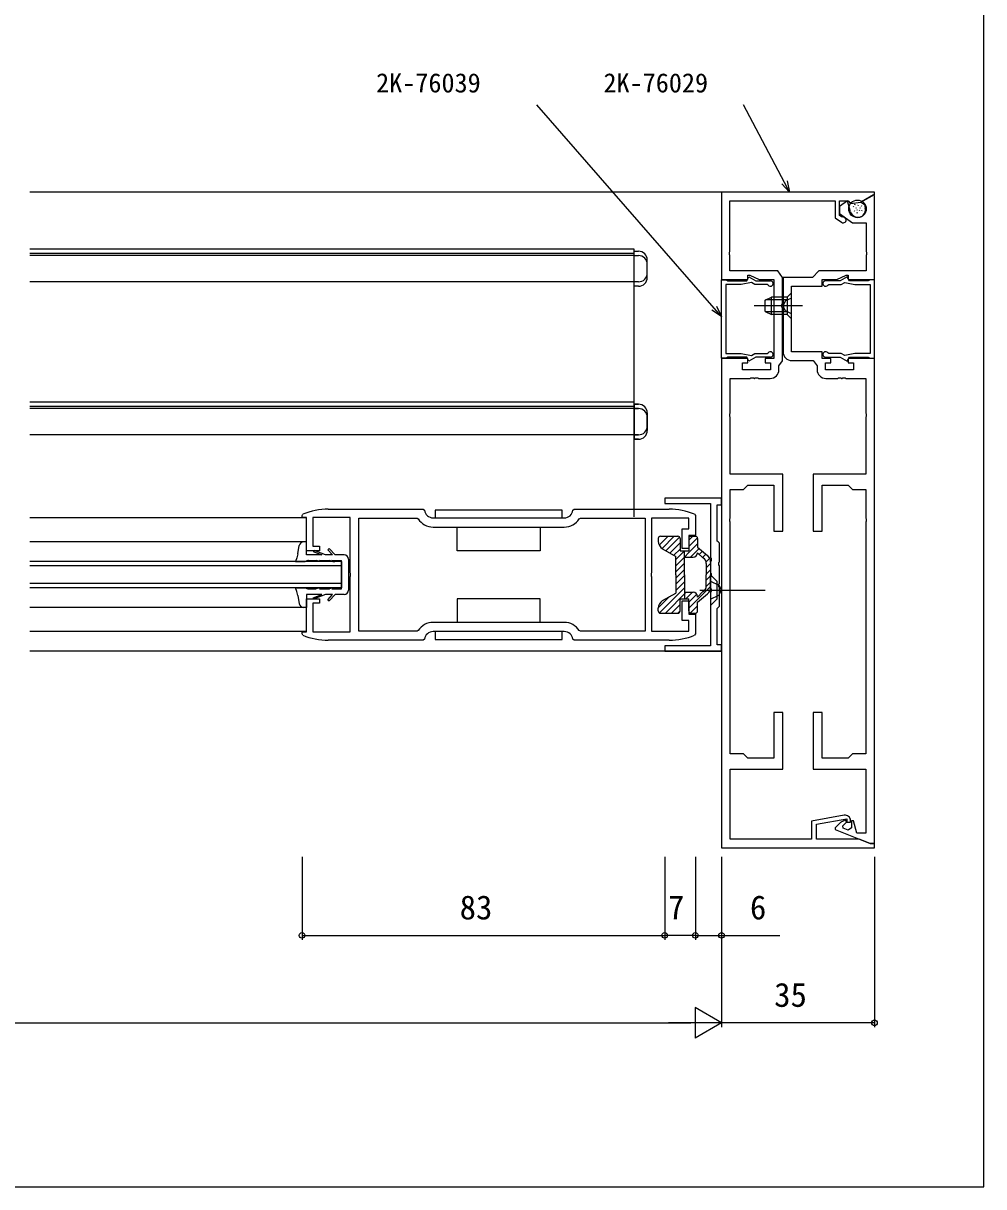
# Model space of a CAD drawing. Units: millimetres, scale not verified. Extents: x -437 to 438, y -681 to 679.
# Drawn here: x 218.5 to 438.3, y -681.4 to -415.3 of the extents above; entities that cross this region are included whole.
import ezdxf
from ezdxf.enums import TextEntityAlignment as Align

# ---------------------------------------------------------------- set-up
doc = ezdxf.new("R2010")
doc.units = ezdxf.units.MM
doc.header["$LTSCALE"] = 4
for name, color, linetype in [('0-2_YKK_11', 7, 'Continuous'), ('0-3_YKK_12', 2, 'Continuous'), ('0-4_YKK_13', 4, 'Continuous'), ('0-6_YKK_D', 6, 'Continuous'), ('0-7_YKK_ZWAK', 7, 'Continuous')]:
    doc.layers.add(name, color=color, linetype=linetype)
doc.styles.add('ＭＳ ゴシック', font='')
doc.styles.get('ＭＳ ゴシック').set_extended_font_data('MS Gothic')

msp = doc.modelspace()

# ---------------------------------------------------------------- linework, layer by layer
at = {"layer": '0-2_YKK_11'}
for p, q in [((312.3, -528.397), (342.3, -528.397)), ((312.3, -530.497), (342.3, -530.497)), ((342.3, -552.297), (312.3, -552.297)), ((342.3, -554.397), (312.3, -554.397))]:
    msp.add_line(p, q, dxfattribs=at)
for points in [[(406.017, -459.614), (405.783, -459.566), (405.3, -459.228), (405.3, -455.9), (407.31, -455.9), (407.8, -456.484), (410.2, -456.19), (413.3, -454.4), (413.3, -453.9), (378.3, -453.9), (378.3, -473.9), (384.3, -473.9), (384.3, -472.9), (384.8, -472.9), (386.945, -473.9), (390.3, -473.9), (390.3, -491.9), (388.3, -491.9), (388.3, -492.9), (389.5, -492.9), (389.5, -494.5), (383.1, -494.5), (383.1, -492.9), (384.3, -492.9), (384.3, -491.9), (378.3, -491.9)], [(413.3, -602.9), (413.3, -491.9), (407.3, -491.9), (407.3, -492.9), (408.5, -492.9), (408.5, -494.5), (402.1, -494.5), (402.1, -492.9), (403.3, -492.9), (403.3, -491.9), (401.3, -491.9), (401.3, -490.4), (394.3, -490.4), (394.3, -475.4), (401.3, -475.4), (401.3, -473.9), (404.655, -473.9), (406.8, -472.9), (407.3, -472.9), (407.3, -473.9), (413.3, -473.9), (413.3, -454.631), (413.1, -454.515), (410.351, -456.103), (410.351, -456.334), (410.991, -456.704), (411.19, -457.447)], [(391.43, -494.5), (391.43, -493.643), (392.23, -492.5), (392.23, -480.358), (392.11, -480.175), (392.11, -479.625), (392.23, -479.442), (392.23, -473.4), (391.18, -471.9), (380.23, -471.9), (380.23, -468.358), (380.11, -468.175), (380.11, -467.625), (380.23, -467.442), (380.23, -455.9), (404.3, -455.9), (404.3, -459.748), (405.777, -460.782)], [(407.81, -458.353), (407.153, -455.902), (405.3, -457.2), (405.3, -458.799), (408.3, -460.9), (411.37, -460.9), (411.37, -467.442), (411.49, -467.625), (411.49, -468.175), (411.37, -468.358), (411.37, -471.9), (400.6, -471.9), (399.1, -473.4), (392.37, -473.4), (392.37, -479.442), (392.49, -479.625), (392.49, -480.175), (392.37, -480.358), (392.37, -490.4)], [(378.3, -491.85), (378.3, -473.95), (379.3, -473.95), (379.473, -474.05), (379.733, -474.2), (384.05, -474.2), (384.575, -473.291), (386.151, -474.2), (389.5, -474.2)], [(413.3, -491.85), (413.3, -473.95), (412.3, -473.95), (412.127, -474.05), (411.867, -474.2), (407.55, -474.2), (407.025, -473.29), (405.449, -474.2), (402.1, -474.2)], [(389.001, -475.134), (388.752, -475), (385.937, -475), (385.119, -474.528), (382.767, -475), (379.3, -475), (379.3, -490.8), (382.767, -490.8), (385.119, -491.273), (385.937, -490.8), (388.752, -490.8), (389.001, -490.667)], [(402.599, -475.133), (402.848, -475), (405.663, -475), (406.481, -474.528), (408.832, -475), (412.3, -475), (412.3, -490.8), (408.832, -490.8), (406.481, -491.272), (405.663, -490.8), (402.848, -490.8), (402.599, -490.667)], [(389.5, -491.6), (386.151, -491.6), (384.575, -492.51), (384.05, -491.6), (379.733, -491.6), (379.473, -491.75), (379.3, -491.85), (378.3, -491.85)], [(378.3, -491.9), (378.3, -603.9), (413.3, -603.9), (413.3, -602.9), (412.3, -602.9), (409.825, -601.9), (400, -601.9), (400, -598.459), (407, -597.225), (407, -598), (407.8, -598), (407.8, -597.6)], [(402.1, -491.6), (405.449, -491.6), (407.025, -492.51), (407.55, -491.6), (411.867, -491.6), (412.127, -491.75), (412.3, -491.85), (413.3, -491.85)], [(394.37, -492.4), (399.3, -492.4), (400.17, -493.642), (400.17, -494.5)], [(406.392, -596.418), (398.9, -597.739), (398.9, -601.9), (380.3, -601.9), (380.3, -585.9), (392.3, -585.9), (392.3, -572.9), (390.3, -572.9), (390.3, -583.4), (384.3, -583.4), (383.3, -582.4), (380.3, -582.4), (380.3, -529.358), (380.18, -529.175), (380.18, -528.625), (380.3, -528.442), (380.3, -521.9), (383.3, -521.9), (384.3, -520.9), (390.3, -520.9), (390.3, -531.4), (392.3, -531.4), (392.3, -518.4), (380.3, -518.4), (380.3, -505.358), (380.18, -505.175), (380.18, -504.625), (380.3, -504.442), (380.3, -496.5), (384.842, -496.5), (385.025, -496.38), (385.575, -496.38), (385.758, -496.5), (385.842, -496.5), (386.025, -496.38), (386.575, -496.38), (386.758, -496.5), (389.43, -496.5)], [(402.17, -496.5), (404.842, -496.5), (405.025, -496.38), (405.575, -496.38), (405.758, -496.5), (405.842, -496.5), (406.025, -496.38), (406.575, -496.38), (406.758, -496.5), (411.3, -496.5), (411.3, -504.442), (411.42, -504.625), (411.42, -505.175), (411.3, -505.358), (411.3, -518.4), (399.3, -518.4), (399.3, -531.4), (401.3, -531.4), (401.3, -520.9), (407.3, -520.9), (408.3, -521.9), (411.3, -521.9), (411.3, -528.442), (411.42, -528.625), (411.42, -529.175), (411.3, -529.358), (411.3, -582.4), (408.3, -582.4), (407.3, -583.4), (401.3, -583.4), (401.3, -572.9), (399.3, -572.9), (399.3, -585.9), (411.3, -585.9), (411.3, -600.5), (409.25, -600.5), (408.5, -597.7), (408, -597.7), (408, -599.323), (407.295, -599.799)], [(288.3, -526.397), (310.02, -526.397), (310.317, -526.658)], [(344.283, -526.658), (344.58, -526.397), (366.3, -526.397)], [(282.484, -555.223), (282.3, -554.947), (282.3, -554.497), (283.3, -554.497), (283.3, -546.897), (286.3, -546.897), (286.3, -547.897), (284.8, -547.897), (284.8, -554.497), (293.3, -554.497), (293.3, -541.855), (293.42, -541.672), (293.42, -541.122), (293.3, -540.939), (293.3, -528.297), (284.8, -528.297), (284.8, -534.897), (286.3, -534.897), (286.3, -535.897), (283.3, -535.897), (283.3, -528.297), (282.3, -528.297), (282.3, -527.847), (282.484, -527.571)], [(308.864, -554.161), (308.612, -554.297), (295.3, -554.297), (295.3, -528.497), (308.612, -528.497), (308.864, -528.633)], [(345.736, -528.633), (345.988, -528.497), (360.8, -528.497), (360.8, -554.297), (345.988, -554.297), (345.736, -554.161)], [(372.116, -527.571), (372.3, -527.847), (372.3, -532.397), (370.8, -532.397), (370.8, -535.397), (369.3, -535.397), (369.3, -530.897), (370.8, -530.897), (370.8, -528.497), (362.3, -528.497), (362.3, -540.939), (362.18, -541.122), (362.18, -541.672), (362.3, -541.855), (362.3, -554.297), (370.8, -554.297), (370.8, -551.897), (369.3, -551.897), (369.3, -547.397), (370.8, -547.397), (370.8, -550.397), (372.3, -550.397), (372.3, -554.947), (372.116, -555.223)], [(310.317, -556.136), (310.02, -556.397), (288.3, -556.397)], [(366.3, -556.397), (344.58, -556.397), (344.283, -556.136)], [(405.372, -598.228), (404.3, -599.3), (404.3, -599.668), (412.3, -602.9), (413.3, -602.9)], [(407.295, -599.799), (406.164, -599.342), (406.057, -598.816), (406.876, -597.997), (406.645, -597.501), (405.941, -597.83)]]:
    msp.add_lwpolyline(points, dxfattribs=at)
msp.add_lwpolyline([(365.3, -558.9), (378.3, -558.9), (378.3, -557.4), (377.3, -557.4), (377.3, -549.1), (377.5, -548.9), (377.8, -548.6), (377.8, -544.358), (377.68, -544.175), (377.68, -543.625), (377.8, -543.442), (377.8, -539.358), (377.68, -539.175), (377.68, -538.625), (377.8, -538.442), (377.8, -534.2), (377.5, -533.9), (377.3, -533.7), (377.3, -525.4), (378.3, -525.4), (378.3, -523.9), (365.3, -523.9), (365.3, -525.1), (375.8, -525.1), (375.8, -537.442), (375.92, -537.625), (375.92, -538.175), (375.8, -538.358), (375.8, -540.942), (375.92, -541.125), (375.92, -541.675), (375.8, -541.858), (375.8, -544.442), (375.92, -544.625), (375.92, -545.175), (375.8, -545.358), (375.8, -557.7), (365.3, -557.7)], close=True, dxfattribs=at)
for centre, radius, start, end in [((409.5, -457.9), 1.75, 194.99998, 15), ((406.15, -460.25), 0.65, 234.99999, 101.82642), ((389.5, -474.8), 0.6, 213.74896, 89.99997), ((402.1, -474.8), 0.6, 90.00003, 326.25104), ((389.5, -491), 0.6, 270.00003, 146.25104), ((394.37, -490.4), 2, 180.00001, 269.99999), ((402.1, -491), 0.6, 33.74896, 269.99997), ((389.43, -494.5), 2, 270.00001, 359.99999), ((402.17, -494.5), 2, 180.00001, 269.99999), ((288.3, -541.397), 15, 90, 112.81489), ((312.3, -526.397), 2, 187.49472, 270.00002), ((342.3, -526.397), 2, 269.99998, 352.50528), ((366.3, -541.397), 15, 67.18511, 90), ((312.3, -526.397), 4.1, 213.05574, 270.00001), ((342.3, -526.397), 4.1, 269.99999, 326.94426), ((312.3, -556.397), 4.1, 89.99999, 146.94426), ((342.3, -556.397), 4.1, 33.05574, 90.00001), ((288.3, -541.397), 15, 247.18511, 270), ((312.3, -556.397), 2, 89.99998, 172.50528), ((342.3, -556.397), 2, 7.49472, 90.00002), ((366.3, -541.397), 15, 270, 292.81489), ((406.786, -599.642), 2, 115, 135.00001), ((406.6, -597.6), 1.2, 0.00002, 100)]:
    msp.add_arc(centre, radius, start, end, dxfattribs=at)
at = {"layer": '0-3_YKK_12'}
for p, q in [((378.3, -453.9), (220, -453.9)), ((358.3, -466.9), (220, -466.9)), ((358.3, -467.9), (220, -467.9)), ((358.3, -468.4), (220, -468.4)), ((358.3, -467.9), (358.3, -466.9)), ((358.3, -528.132), (358.3, -468.39)), ((358.3, -474.4), (220, -474.4)), ((358.3, -501.898), (220, -501.898)), ((358.3, -502.898), (220, -502.898)), ((358.3, -503.398), (220, -503.398)), ((358.3, -503.4), (220, -503.4)), ((358.3, -509.398), (220, -509.398)), ((358.3, -509.4), (220, -509.4)), ((283.233, -528.404), (220, -528.404)), ((283.304, -533.897), (220, -533.897)), ((291.304, -538.397), (220, -538.397)), ((291.304, -539.397), (220, -539.397)), ((291.304, -538.397), (291.304, -544.397)), ((291.304, -543.397), (220, -543.397)), ((291.304, -544.397), (220, -544.397)), ((282.804, -548.897), (220, -548.897)), ((283.221, -554.404), (220, -554.404)), ((378.3, -558.898), (220, -558.898)), ((378.3, -558.898), (220, -558.898)), ((375.78, -556.874), (375.782, -556.874))]:
    msp.add_line(p, q, dxfattribs=at)
at = {"layer": '0-4_YKK_13'}
for p, q in [((408.515, -457.247), (408.593, -457.063)), ((408.773, -456.757), (408.851, -456.573)), ((409.111, -457.55), (409.189, -457.366)), ((409.598, -456.932), (409.677, -456.748)), ((410.039, -457.544), (410.117, -457.36)), ((410.321, -457.114), (410.399, -456.93)), ((408.712, -458.255), (408.79, -458.071)), ((409.315, -458.011), (409.394, -457.827)), ((409.315, -458.661), (409.393, -458.477)), ((409.847, -458.112), (409.925, -457.928)), ((410.388, -458.192), (410.466, -458.008)), ((358.3, -468.4), (359.3, -468.4)), ((361.3, -473.4), (361.3, -469.4)), ((359.3, -474.4), (358.3, -474.4)), ((359.3, -475.4), (358.3, -475.4)), ((388.3, -478.6), (389.7, -477.9)), ((388.3, -481.2), (388.3, -478.6)), ((393.3, -478.554), (388.391, -478.554)), ((393.3, -477.9), (389.7, -477.9)), ((396.8, -479.9), (385.8, -479.9)), ((388.3, -481.2), (389.7, -481.9)), ((393.3, -481.246), (388.391, -481.246)), ((394.3, -482.9), (393.3, -481.9)), ((359.3, -502.398), (358.3, -502.398)), ((359.3, -503.398), (358.3, -503.398)), ((358.3, -503.4), (359.3, -503.4)), ((361.3, -504.398), (361.3, -508.398)), ((361.3, -508.4), (361.3, -504.4)), ((358.3, -509.398), (359.3, -509.398)), ((359.3, -509.4), (358.3, -509.4)), ((359.3, -510.4), (358.3, -510.4)), ((281.364, -536.644), (281.658, -534.724)), ((283.3, -533.897), (282.643, -533.897)), ((283.304, -536.847), (283.3, -533.897)), ((363.804, -533.097), (363.804, -533.733)), ((364.023, -534.643), (366.069, -532.597)), ((364.304, -532.597), (368.304, -532.597)), ((364.687, -535.393), (367.483, -532.597)), ((365.58, -535.914), (368.701, -532.794)), ((366.477, -536.431), (368.804, -534.105)), ((367.804, -539.347), (372.804, -534.347)), ((368.804, -533.097), (368.804, -535.897)), ((370.804, -533.519), (371.726, -532.597)), ((370.804, -534.933), (372.782, -532.954)), ((370.804, -533.097), (370.804, -535.897)), ((371.304, -532.597), (372.304, -532.597)), ((372.804, -533.097), (372.804, -535.088)), ((286.804, -536.847), (283.304, -536.847)), ((284.88, -536.089), (285.087, -535.878)), ((284.88, -536.089), (286.804, -536.847)), ((287.645, -536.847), (285.088, -535.878)), ((289.304, -536.847), (287.645, -536.847)), ((288.204, -535.677), (288.484, -535.397)), ((288.204, -535.677), (289.304, -536.847)), ((289.853, -536.847), (288.487, -535.394)), ((291.904, -536.847), (289.853, -536.847)), ((364.804, -535.465), (367.804, -537.197)), ((367.374, -536.949), (368.804, -535.519)), ((367.804, -537.933), (369.84, -535.897)), ((367.804, -541.397), (367.804, -537.197)), ((368.804, -535.897), (370.804, -535.897)), ((369.804, -541.397), (369.804, -535.897)), ((369.804, -537.397), (371.804, -537.397)), ((371.168, -537.397), (373.231, -535.334)), ((372.804, -535.088), (375.095, -537.024)), ((372.804, -536.397), (374.054, -537.541)), ((373.21, -536.769), (373.935, -536.044)), ((373.949, -537.445), (374.702, -536.692)), ((280.804, -538.397), (283.046, -538.397)), ((283.804, -538.147), (285.535, -538.147)), ((286.535, -538.397), (285.535, -538.147)), ((287.304, -538.397), (286.304, -538.147)), ((286.304, -538.147), (288.615, -538.147)), ((287.304, -538.397), (286.535, -538.397)), ((289.315, -538.397), (288.615, -538.147)), ((289.104, -538.147), (291.304, -538.147)), ((291.304, -544.647), (291.304, -538.147)), ((292.904, -537.847), (292.904, -544.947)), ((367.804, -540.762), (369.804, -538.761)), ((367.804, -542.176), (369.804, -540.175)), ((374.756, -538.465), (375.583, -537.639)), ((374.804, -539.832), (375.804, -538.833)), ((374.804, -538.84), (374.804, -541.397)), ((374.804, -541.247), (375.804, -540.247)), ((375.804, -538.552), (375.804, -541.397)), ((367.804, -541.397), (367.804, -545.597)), ((367.804, -543.59), (369.804, -541.59)), ((369.804, -541.397), (369.804, -546.897)), ((374.804, -543.954), (374.804, -541.397)), ((374.804, -542.66), (375.804, -541.661)), ((375.8, -541.427), (377.3, -542.927)), ((375.804, -544.242), (375.804, -541.397)), ((280.804, -544.397), (283.046, -544.397)), ((283.804, -544.647), (285.535, -544.647)), ((286.535, -544.397), (285.535, -544.647)), ((287.304, -544.397), (286.304, -544.647)), ((286.304, -544.647), (288.615, -544.647)), ((287.304, -544.397), (286.535, -544.397)), ((289.315, -544.397), (288.615, -544.647)), ((289.104, -544.647), (291.304, -544.647)), ((364.078, -550.144), (369.804, -544.418)), ((364.804, -547.329), (367.804, -545.597)), ((365.439, -550.197), (370.239, -545.397)), ((367.804, -545.004), (369.804, -543.004)), ((369.804, -545.397), (371.804, -545.397)), ((370.153, -546.897), (371.653, -545.397)), ((370.804, -549.075), (375.798, -544.081)), ((372.804, -546.552), (374.054, -545.253)), ((373.3, -544.9), (388.3, -544.9)), ((373.3, -544.927), (388.3, -544.927)), ((374.799, -544.08), (375.804, -543.075)), ((377.656, -543.755), (378.264, -544.9)), ((377.656, -546.045), (378.264, -544.9)), ((281.364, -546.15), (281.658, -548.07)), ((283.304, -545.947), (283.3, -548.897)), ((286.804, -545.947), (283.304, -545.947)), ((284.88, -546.706), (286.804, -545.947)), ((284.88, -546.706), (285.088, -546.916)), ((287.645, -545.947), (285.088, -546.916)), ((289.304, -545.947), (287.645, -545.947)), ((288.204, -547.117), (289.304, -545.947)), ((288.204, -547.117), (288.484, -547.397)), ((289.853, -545.947), (288.487, -547.4)), ((291.904, -545.947), (289.853, -545.947)), ((363.804, -549.003), (366.401, -546.407)), ((366.854, -550.197), (368.804, -548.247)), ((368.804, -546.897), (370.804, -546.897)), ((368.804, -549.697), (368.804, -546.897)), ((370.804, -547.661), (372.63, -545.834)), ((370.804, -549.697), (370.804, -546.897)), ((372.804, -547.706), (375.095, -545.77)), ((372.804, -546.552), (372.804, -546.397)), ((372.804, -549.697), (372.804, -547.706)), ((283.3, -548.897), (282.643, -548.897)), ((363.804, -549.697), (363.804, -549.061)), ((364.304, -550.197), (368.304, -550.197)), ((368.268, -550.197), (368.804, -549.661)), ((371.128, -550.165), (372.804, -548.489)), ((371.304, -550.197), (372.304, -550.197))]:
    msp.add_line(p, q, dxfattribs=at)
for points in [[(358.3, -475.4), (358.3, -467.4), (359.3, -467.4)], [(393.3, -481.9), (389.7, -481.9), (389.7, -477.9)], [(394.3, -478.1), (392.957, -478.755), (392.348, -479.9)], [(394.3, -482.9), (394.3, -476.9), (393.3, -477.9), (393.3, -481.9)], [(394.3, -481.7), (392.957, -481.045), (392.348, -479.9)], [(358.3, -502.398), (358.3, -510.398), (359.3, -510.398)], [(358.3, -510.4), (358.3, -502.4), (359.3, -502.4)], [(336.8, -530.597), (336.8, -535.897), (317.8, -535.897), (317.8, -530.597)], [(281.364, -536.644), (281.122, -537.534), (280.804, -538.397)], [(289.315, -538.397), (289.804, -538.397), (289.104, -538.147)], [(375.8, -541.427), (375.8, -548.427), (377.3, -546.927), (377.3, -542.927)], [(375.8, -542.877), (377.656, -543.782), (378.264, -544.927)], [(281.364, -546.15), (281.122, -545.26), (280.804, -544.397)], [(289.315, -544.397), (289.804, -544.397), (289.104, -544.647)], [(375.8, -546.977), (377.656, -546.072), (378.264, -544.927)], [(336.8, -552.197), (336.8, -546.897), (317.8, -546.897), (317.8, -552.197)]]:
    msp.add_lwpolyline(points, dxfattribs=at)
for points in [[(312.8, -528.397), (341.8, -528.397), (341.8, -526.597), (312.8, -526.597)], [(312.8, -556.197), (341.8, -556.197), (341.8, -554.397), (312.8, -554.397)]]:
    msp.add_lwpolyline(points, close=True, dxfattribs=at)
msp.add_circle((409.399, -457.7), 2, dxfattribs=at)
for centre, radius, start, end in [((359.3, -469.4), 2, 0, 90), ((359.3, -470.4), 2, 0, 90), ((359.3, -472.4), 2, 270, 0), ((359.3, -473.4), 2, 270, 0), ((359.3, -504.398), 2, 0, 90), ((359.3, -504.4), 2, 0, 90), ((359.3, -505.398), 2, 0, 90), ((359.3, -505.4), 2, 0, 90), ((359.3, -507.398), 2, 270, 0), ((359.3, -507.4), 2, 270, 0), ((359.3, -508.398), 2, 270, 0), ((359.3, -508.4), 2, 270, 0), ((282.643, -534.897), 1, 89.99913, 170.05001), ((364.304, -533.097), 0.5, 90, 180), ((365.804, -533.733), 2, 180, 240.00029), ((368.304, -533.097), 0.5, 0, 90), ((371.304, -533.097), 0.5, 90, 180), ((372.304, -533.097), 0.5, 0, 90), ((291.904, -537.847), 1, 0.00087, 89.99913), ((371.804, -536.397), 1, 270, 359.99913), ((373.304, -538.84), 1.5, 0, 60.00844), ((373.804, -538.552), 2, 0, 59.99985), ((283.801, -539.411), 1.264, 89.87098, 126.64953), ((283.801, -543.382), 1.264, 233.35074, 270.12928), ((291.904, -544.947), 1, 270.00087, 0), ((371.804, -546.397), 1, 0, 90), ((373.304, -543.954), 1.5, 299.99906, 0), ((373.804, -544.242), 2, 310.20858, 0), ((282.643, -547.897), 1, 189.94999, 270.00087), ((365.804, -549.061), 2, 120.00533, 180), ((364.304, -549.697), 0.5, 180, 270.02798), ((368.304, -549.697), 0.5, 270.02798, 0), ((371.304, -549.697), 0.5, 180, 270.02798), ((372.304, -549.697), 0.5, 270.02798, 0)]:
    msp.add_arc(centre, radius, start, end, dxfattribs=at)
at = {"layer": '0-6_YKK_D'}
for p, q in [((282.304, -605.9), (282.304, -624.9)), ((365.3, -605.9), (365.3, -624.9)), ((365.3, -605.9), (365.3, -624.9)), ((372.304, -605.9), (372.304, -624.9)), ((372.304, -605.9), (372.304, -624.9)), ((378.3, -605.9), (378.3, -644.9)), ((378.3, -605.9), (378.3, -624.9)), ((413.3, -605.9), (413.3, -644.9)), ((378.3, -611.65), (378.3, -644.9)), ((282.304, -623.9), (365.3, -623.9)), ((372.304, -623.9), (365.3, -623.9)), ((378.3, -643.9), (372.238, -640.4)), ((372.238, -640.4), (372.238, -647.4)), ((-369.7, -643.9), (371.3, -643.9)), ((378.3, -643.9), (366.176, -643.9)), ((378.3, -643.9), (372.238, -647.4)), ((413.3, -643.9), (378.3, -643.9))]:
    msp.add_line(p, q, dxfattribs=at)
for points in [[(378.3, -482.334), (376.623, -480.413), (336.03, -433.9)], [(393.871, -453.9), (392.68, -451.645), (383.303, -433.9)], [(393.284, -451.326), (393.871, -453.9), (392.075, -451.965)], [(377.138, -479.964), (378.3, -482.334), (376.108, -480.862)], [(372.304, -623.9), (378.3, -623.9), (391.661, -623.9)]]:
    msp.add_lwpolyline(points, dxfattribs=at)
for centre in [(282.304, -623.9), (365.3, -623.9), (365.3, -623.9), (372.304, -623.9), (378.3, -623.9), (413.3, -643.9)]:
    msp.add_circle(centre, 0.637, dxfattribs=at)
at = {"layer": '0-7_YKK_ZWAK'}
msp.add_lwpolyline([(-436.7, -681.4), (438.3, -681.4), (438.3, 643.6)], dxfattribs=at)

# ---------------------------------------------------------------- texts
at = {"layer": '0-6_YKK_D', "style": 'ＭＳ ゴシック'}
for s, height, p in [('2K-76039', 4.399, (299.246, -432.4)), ('2K-76029', 4.399, (351.276, -432.4)), ('83', 5.499, (318.369, -621.9)), ('7', 5.499, (366.053, -621.9)), ('6', 5.499, (384.804, -621.9)), ('35', 5.499, (390.345, -641.9))]:
    msp.add_text(s, height=height, dxfattribs=at).set_placement(p, align=Align.BOTTOM_LEFT)

doc.saveas('drawing.dxf')
